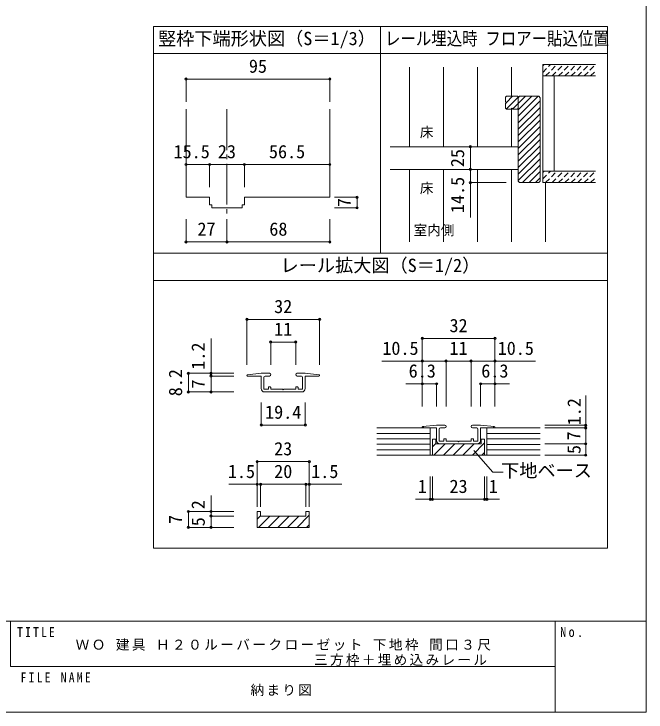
# Model space of a CAD drawing. Units: millimetres on the paper, with parts at other scales. Extents: x -197 to 328, y -138 to 137.
# Drawn here: x 58.6 to 197.8, y -138 to 15.8 of the extents above; entities that cross this region are included whole.
import ezdxf
from ezdxf.enums import TextEntityAlignment as Align

# ---------------------------------------------------------------- set-up
doc = ezdxf.new("R2010")
doc.units = ezdxf.units.MM
doc.header["$PDMODE"] = 32
doc.header["$PDSIZE"] = 0.5
doc.linetypes.add('CHAIN2', pattern=[12, 9, -1, 1, -1])
doc.linetypes.add('DASHED1', pattern=[1.8, 1.2, -0.6])
for name, color, linetype, lineweight in [('0-0_補助線', 7, 'Continuous', 9), ('0-3_仕上げ', 2, 'Continuous', 9), ('0-4_枠', 3, 'Continuous', 9), ('0-A_文字', 7, 'Continuous', 9), ('0-B_寸法', 7, 'Continuous', 9), ('0-C_ハッチ', 4, 'DASHED1', 9), ('1-3_仕上げ', 7, 'Continuous', 9), ('1-7_金物', 7, 'Continuous', 9), ('1-A_文字', 7, 'Continuous', 9), ('1-B_寸法', 7, 'Continuous', 9), ('1-C_ハッチ', 4, 'Continuous', 9), ('2-0_補助線', 3, 'Continuous', 9), ('2-4_枠', 3, 'Continuous', 9), ('2-B_寸法', 7, 'Continuous', 9), ('F-0_補助線', 7, 'Continuous', 9)]:
    doc.layers.add(name, color=color, linetype=linetype, lineweight=lineweight)
doc.layers.add('F-A_文字', color=7, linetype='Continuous')
doc.styles.add('ＭＳ ゴシック', font='')
doc.styles.get('ＭＳ ゴシック').set_extended_font_data('MS Gothic')

# ---------------------------------------------------------------- blocks, each defined once
blk = doc.blocks.new('01')
at = {"layer": '0-0_補助線'}
for p, q in [((-4.85, 2.009), (-7.85, 1.709)), ((-3.05, 2.009), (-4.85, 2.009)), ((3.05, 2.009), (4.85, 2.009)), ((7.85, 1.709), (4.85, 2.009)), ((-4.85, 1.409), (-7.85, 1.409)), ((-4.85, -1.341), (-4.85, 1.409)), ((-4.25, 1.159), (-4.25, -1.491)), ((-4, 1.409), (-3.05, 1.409)), ((4, 1.409), (3.05, 1.409)), ((4.25, 1.159), (4.25, -1.491)), ((7.85, 1.409), (4.85, 1.409)), ((4.85, -1.341), (4.85, 1.409)), ((-4.25, -1.491), (-3.25, -1.491)), ((-3.25, -1.091), (-3.25, -1.491)), ((-2.85, -0.991), (-3.15, -0.991)), ((-2.75, -1.091), (-2.75, -1.491)), ((2.75, -1.091), (2.75, -1.491)), ((3.15, -0.991), (2.85, -0.991)), ((3.25, -1.091), (3.25, -1.491)), ((3.25, -1.491), (4.25, -1.491)), ((-4.1, -2.091), (4.1, -2.091))]:
    blk.add_line(p, q, dxfattribs=at)
blk.add_lwpolyline([(-2.75, -1.491), (-0.15, -1.491), (0, -1.641), (0.15, -1.491), (2.75, -1.491)], dxfattribs=at)
for centre, radius, start, end in [((-7.85, 1.559), 0.15, 90, 270), ((-3.05, 1.709), 0.3, 0, 90), ((-3.05, 1.709), 0.3, 270, 0), ((3.05, 1.709), 0.3, 90, 180), ((3.05, 1.709), 0.3, 180, 270), ((7.85, 1.559), 0.15, 270, 90), ((-4, 1.159), 0.25, 90, 180), ((4, 1.159), 0.25, 0, 90), ((-4.1, -1.341), 0.75, 180, 270), ((-3.15, -1.091), 0.1, 90, 180), ((-2.85, -1.091), 0.1, 0, 90), ((2.85, -1.091), 0.1, 90, 180), ((3.15, -1.091), 0.1, 0, 90), ((4.1, -1.341), 0.75, 270, 0)]:
    blk.add_arc(centre, radius, start, end, dxfattribs=at)

msp = doc.modelspace()

# ---------------------------------------------------------------- linework, layer by layer
at = {"layer": '0-0_補助線', "color": 3}
for p, q in [((89.328, 13.1), (139.328, 13.1)), ((89.328, 13.1), (139.328, 13.1)), ((89.328, 7.1), (139.328, 7.1))]:
    msp.add_line(p, q, dxfattribs=at)
at = {"layer": '0-3_仕上げ'}
for p, q in [((175.089, -21.304), (175.089, 4.696)), ((175.089, 4.696), (186.706, 4.696)), ((175.089, 2.196), (186.706, 2.196)), ((177.589, -18.804), (177.589, 2.196)), ((175.089, -18.804), (186.706, -18.804)), ((175.089, -21.304), (186.706, -21.304))]:
    msp.add_line(p, q, dxfattribs=at)
at = {"layer": '0-4_枠', "color": 4}
for p, q in [((145.711, -13.404), (145.711, 4.16)), ((153.211, -13.404), (153.211, 4.16)), ((160.711, -13.404), (160.711, 4.16)), ((168.211, -2.304), (168.211, 4.16)), ((168.211, -13.404), (168.211, -4.981)), ((141.49, -13.404), (169.689, -13.404)), ((141.49, -18.404), (169.689, -18.404)), ((145.711, -18.404), (145.711, -34.4)), ((153.211, -18.404), (153.211, -34.4)), ((160.711, -18.404), (160.711, -34.4)), ((168.211, -18.404), (168.211, -34.4)), ((175.711, -21.304), (175.711, -34.4))]:
    msp.add_line(p, q, dxfattribs=at)
at = {"layer": '0-4_枠'}
for p, q in [((169.489, -2.304), (169.689, -2.504)), ((169.689, -21.004), (169.689, -2.504)), ((174.189, -2.304), (174.489, -2.604)), ((174.489, -2.604), (174.489, -21.004)), ((169.489, -5.104), (169.689, -4.904))]:
    msp.add_line(p, q, dxfattribs=at)
for points in [[(167.089, -3.704), (166.889, -3.504), (166.889, -2.504), (167.089, -2.304), (169.489, -2.304)], [(169.689, -2.604), (169.989, -2.304), (174.189, -2.304)], [(168.289, -4.904), (168.089, -5.104), (167.089, -5.104), (166.889, -4.904), (166.889, -3.904), (167.089, -3.704)], [(169.489, -5.104), (168.489, -5.104), (168.289, -4.904)], [(174.489, -21.004), (174.189, -21.304), (169.989, -21.304), (169.689, -21.004)]]:
    msp.add_lwpolyline(points, dxfattribs=at)
at = {"layer": '0-A_文字', "color": 3}
for p, q in [((89.328, -36.9), (89.328, 13.1)), ((139.328, 13.1), (189.328, 13.1)), ((139.328, 13.1), (139.328, -36.9)), ((139.328, -36.9), (139.328, 13.1)), ((189.328, 13.1), (189.328, -36.9)), ((139.328, 7.1), (189.328, 7.1)), ((89.328, -36.9), (139.328, -36.9)), ((139.328, -36.9), (189.328, -36.9))]:
    msp.add_line(p, q, dxfattribs=at)
at = {"layer": '0-B_寸法', "color": 4}
for p, q in [((159.145, -18.404), (159.145, -13.404)), ((159.145, -18.404), (159.145, -28.991)), ((159.145, -21.304), (166.989, -21.304)), ((182.076, -21.304), (175.489, -21.304))]:
    msp.add_line(p, q, dxfattribs=at)
at = {"layer": '0-B_寸法'}
for p in [(159.145, -13.404), (159.145, -18.404), (159.145, -21.304)]:
    msp.add_point(p, dxfattribs=at)
at = {"layer": '0-C_ハッチ'}
for p, q in [((175.089, 2.982), (176.803, 4.696)), ((175.089, 4.396), (175.389, 4.696)), ((175.717, 2.196), (178.217, 4.696)), ((177.132, 2.196), (179.632, 4.696)), ((178.546, 2.196), (181.046, 4.696)), ((179.96, 2.196), (182.46, 4.696)), ((181.374, 2.196), (183.874, 4.696)), ((182.788, 2.196), (185.288, 4.696)), ((184.203, 2.196), (186.703, 4.696)), ((185.617, 2.196), (186.706, 3.285)), ((175.089, -20.518), (176.803, -18.804)), ((175.089, -19.104), (175.389, -18.804)), ((175.717, -21.304), (178.217, -18.804)), ((177.132, -21.304), (179.632, -18.804)), ((178.546, -21.304), (181.046, -18.804)), ((179.96, -21.304), (182.46, -18.804)), ((181.374, -21.304), (183.874, -18.804)), ((182.788, -21.304), (185.288, -18.804)), ((184.203, -21.304), (186.703, -18.804)), ((185.617, -21.304), (186.706, -20.215))]:
    msp.add_line(p, q, dxfattribs=at)
at = {"layer": '0-C_ハッチ', "linetype": 'Continuous'}
for p, q in [((167.061, -3.677), (168.434, -2.304)), ((167.069, -5.084), (169.669, -2.484)), ((169.689, -6.706), (174.091, -2.304)), ((169.689, -5.292), (172.677, -2.304)), ((169.689, -3.878), (171.263, -2.304)), ((168.476, -5.091), (169.689, -3.878)), ((169.689, -8.121), (174.489, -3.321)), ((169.689, -9.535), (174.489, -4.735)), ((169.689, -10.949), (174.489, -6.149)), ((169.689, -12.363), (174.489, -7.563)), ((169.689, -13.777), (174.489, -8.977)), ((169.689, -15.192), (174.489, -10.392)), ((169.689, -16.606), (174.489, -11.806)), ((169.689, -18.02), (174.489, -13.22)), ((169.689, -19.434), (174.489, -14.634)), ((169.689, -20.849), (174.489, -16.049)), ((170.648, -21.304), (174.489, -17.463)), ((172.062, -21.304), (174.489, -18.877)), ((173.476, -21.304), (174.489, -20.291))]:
    msp.add_line(p, q, dxfattribs=at)
at = {"layer": '1-3_仕上げ', "color": 2}
for p, q in [((150.299, -75.39), (138.541, -75.39)), ((150.291, -75.39), (150.291, -81.39)), ((162.784, -75.39), (174.541, -75.39)), ((162.791, -75.39), (162.791, -81.39)), ((138.541, -81.39), (174.541, -81.39))]:
    msp.add_line(p, q, dxfattribs=at)
at = {"layer": '1-3_仕上げ'}
for p, q in [((150.291, -76.59), (138.541, -76.59)), ((174.541, -76.605), (162.791, -76.605)), ((150.291, -77.79), (138.541, -77.79)), ((174.541, -77.805), (162.791, -77.805)), ((150.291, -78.99), (138.541, -78.99)), ((174.541, -79.005), (162.791, -79.005)), ((150.291, -80.19), (138.541, -80.19)), ((174.541, -80.205), (162.791, -80.205))]:
    msp.add_line(p, q, dxfattribs=at)
at = {"layer": '1-7_金物'}
for p, q in [((151.691, -74.79), (148.691, -75.09)), ((153.491, -74.79), (151.691, -74.79)), ((159.591, -74.79), (161.391, -74.79)), ((164.391, -75.09), (161.391, -74.79)), ((151.691, -75.39), (148.691, -75.39)), ((151.691, -78.14), (151.691, -75.39)), ((152.291, -75.64), (152.291, -78.29)), ((152.541, -75.39), (153.491, -75.39)), ((160.541, -75.39), (159.591, -75.39)), ((160.791, -75.64), (160.791, -78.29)), ((164.391, -75.39), (161.391, -75.39)), ((161.391, -78.14), (161.391, -75.39)), ((152.291, -78.29), (153.291, -78.29)), ((153.291, -77.89), (153.291, -78.29)), ((153.691, -77.79), (153.391, -77.79)), ((153.791, -77.89), (153.791, -78.29)), ((159.291, -77.89), (159.291, -78.29)), ((159.691, -77.79), (159.391, -77.79)), ((159.791, -77.89), (159.791, -78.29)), ((159.791, -78.29), (160.791, -78.29)), ((152.441, -78.89), (160.641, -78.89))]:
    msp.add_line(p, q, dxfattribs=at)
at = {"layer": '1-7_金物', "color": 3}
for p, q in [((151.541, -77.89), (150.791, -77.89)), ((151.541, -77.89), (151.541, -78.89)), ((161.541, -77.89), (162.276, -77.89)), ((161.541, -77.89), (161.541, -78.89)), ((162.276, -77.89), (162.276, -81.39)), ((151.541, -78.89), (161.541, -78.89)), ((112.918, -93.807), (112.168, -93.807)), ((112.168, -93.807), (112.168, -97.307)), ((112.918, -93.807), (112.918, -94.807)), ((122.918, -93.807), (122.918, -94.807)), ((122.918, -93.807), (123.652, -93.807)), ((123.652, -93.807), (123.652, -97.307)), ((112.918, -94.807), (122.918, -94.807)), ((112.168, -97.307), (123.652, -97.307))]:
    msp.add_line(p, q, dxfattribs=at)
msp.add_lwpolyline([(150.791, -77.89), (150.791, -81.39), (162.276, -81.39)], dxfattribs=at)
at = {"layer": '1-7_金物'}
msp.add_lwpolyline([(153.791, -78.29), (156.391, -78.29), (156.541, -78.44), (156.691, -78.29), (159.291, -78.29)], dxfattribs=at)
for centre, radius, start, end in [((148.691, -75.24), 0.15, 90, 270), ((153.491, -75.09), 0.3, 0, 90), ((153.491, -75.09), 0.3, 270, 0), ((159.591, -75.09), 0.3, 90, 180), ((159.591, -75.09), 0.3, 180, 270), ((164.391, -75.24), 0.15, 270, 90), ((152.541, -75.64), 0.25, 90, 180), ((160.541, -75.64), 0.25, 0, 90), ((152.441, -78.14), 0.75, 180, 270), ((153.391, -77.89), 0.1, 90, 180), ((153.691, -77.89), 0.1, 0, 90), ((159.391, -77.89), 0.1, 90, 180), ((159.691, -77.89), 0.1, 0, 90), ((160.641, -78.14), 0.75, 270, 0)]:
    msp.add_arc(centre, radius, start, end, dxfattribs=at)
at = {"layer": '1-7_金物', "linetype": 'DASHED1'}
for centre, start, end in [((148.691, -75.24), 270, 90), ((164.391, -75.24), 90, 270)]:
    msp.add_arc(centre, 0.15, start, end, dxfattribs=at)
at = {"layer": '1-A_文字', "color": 3}
for p, q in [((89.328, -36.9), (189.328, -36.9)), ((89.328, -36.9), (89.328, -101.9)), ((189.328, -36.9), (189.328, -101.9)), ((89.328, -42.9), (189.328, -42.9)), ((89.328, -101.9), (189.328, -101.9))]:
    msp.add_line(p, q, dxfattribs=at)
at = {"layer": '1-A_文字'}
for p, q in [((159.895, -80.341), (164.117, -85.098)), ((164.117, -85.098), (166.336, -85.098))]:
    msp.add_line(p, q, dxfattribs=at)
at = {"layer": '1-B_寸法', "color": 4}
for p, q in [((109.918, -51.459), (125.918, -51.459)), ((109.918, -51.459), (109.918, -61.459)), ((125.918, -51.459), (125.918, -61.459)), ((102.017, -55.676), (102.017, -63.952)), ((115.168, -56.459), (120.668, -56.459)), ((115.168, -56.459), (115.168, -61.459)), ((120.668, -56.459), (120.668, -61.459)), ((148.541, -55.662), (164.541, -55.662)), ((148.541, -55.662), (148.541, -60.662)), ((164.541, -55.662), (164.541, -60.662)), ((139.641, -60.662), (153.791, -60.662)), ((148.541, -60.662), (148.541, -65.662)), ((153.791, -60.662), (159.291, -60.662)), ((153.791, -60.662), (153.791, -70.662)), ((159.291, -60.662), (173.497, -60.662)), ((159.291, -60.662), (159.291, -70.662)), ((164.541, -60.662), (164.541, -65.662)), ((97.017, -67.452), (97.017, -63.352)), ((97.017, -63.352), (102.017, -63.352)), ((102.017, -63.352), (107.017, -63.352)), ((102.017, -63.952), (107.017, -63.952)), ((102.017, -63.952), (102.017, -67.452)), ((144.948, -65.662), (151.691, -65.662)), ((148.541, -65.662), (148.541, -70.662)), ((151.691, -65.662), (151.691, -70.662)), ((161.391, -65.662), (161.391, -70.662)), ((161.391, -65.662), (167.787, -65.662)), ((164.541, -65.662), (164.541, -70.662)), ((97.017, -67.452), (102.017, -67.452)), ((102.017, -67.452), (107.017, -67.452)), ((184.541, -81.39), (184.541, -68.258)), ((113.068, -74.745), (113.068, -69.745)), ((122.768, -74.745), (122.768, -69.745)), ((113.068, -74.745), (122.768, -74.745)), ((175.541, -74.79), (184.541, -74.79)), ((175.541, -75.39), (184.541, -75.39)), ((175.541, -78.89), (184.541, -78.89)), ((175.541, -81.39), (184.541, -81.39)), ((112.168, -82.807), (123.652, -82.807)), ((112.168, -82.807), (112.168, -87.807)), ((123.652, -82.807), (123.652, -87.807)), ((150.291, -91.098), (150.291, -86.098)), ((150.791, -91.098), (150.791, -86.098)), ((162.276, -91.098), (162.276, -86.098)), ((162.791, -91.098), (162.791, -86.098)), ((105.895, -87.807), (112.918, -87.807)), ((112.168, -87.807), (112.168, -92.807)), ((112.918, -87.807), (112.918, -92.807)), ((112.918, -87.807), (122.918, -87.807)), ((122.918, -87.807), (122.918, -92.807)), ((122.918, -87.807), (130.843, -87.807)), ((123.652, -87.807), (123.652, -92.807)), ((102.017, -90.292), (102.017, -94.807)), ((147.084, -91.098), (150.791, -91.098)), ((150.791, -91.098), (162.276, -91.098)), ((162.276, -91.098), (165.571, -91.098)), ((97.017, -97.307), (97.017, -93.807)), ((97.017, -93.807), (102.017, -93.807)), ((102.017, -93.807), (107.017, -93.807)), ((102.017, -94.807), (107.017, -94.807)), ((102.017, -94.807), (102.017, -97.307)), ((97.017, -97.307), (102.017, -97.307)), ((102.017, -97.307), (107.017, -97.307))]:
    msp.add_line(p, q, dxfattribs=at)
at = {"layer": '1-B_寸法'}
for p in [(109.918, -51.459), (125.918, -51.459), (115.168, -56.459), (120.668, -56.459), (148.541, -55.662), (164.541, -55.662), (148.541, -60.662), (153.791, -60.662), (159.291, -60.662), (164.541, -60.662), (97.017, -63.352), (102.017, -63.352), (102.017, -63.952), (148.541, -65.662), (151.691, -65.662), (161.391, -65.662), (164.541, -65.662), (97.017, -67.452), (102.017, -67.452), (113.068, -74.745), (122.768, -74.745), (184.541, -74.79), (184.541, -75.39), (184.541, -78.89), (184.541, -81.39), (112.168, -82.807), (123.652, -82.807), (112.168, -87.807), (112.918, -87.807), (122.918, -87.807), (123.652, -87.807), (150.291, -91.098), (150.791, -91.098), (162.276, -91.098), (162.791, -91.098), (97.017, -93.807), (102.017, -93.807), (102.017, -94.807), (97.017, -97.307), (102.017, -97.307)]:
    msp.add_point(p, dxfattribs=at)
at = {"layer": '1-C_ハッチ'}
for p, q in [((150.791, -79.567), (151.541, -78.817)), ((151.089, -81.39), (153.589, -78.89)), ((153.211, -81.39), (155.711, -78.89)), ((155.332, -81.39), (157.832, -78.89)), ((157.453, -81.39), (159.953, -78.89)), ((159.575, -81.39), (162.276, -78.689)), ((161.696, -81.39), (162.276, -80.811)), ((112.168, -95.484), (112.918, -94.734)), ((112.466, -97.307), (114.966, -94.807)), ((114.587, -97.307), (117.087, -94.807)), ((116.708, -97.307), (119.208, -94.807)), ((118.829, -97.307), (121.329, -94.807)), ((120.951, -97.307), (123.652, -94.606)), ((123.072, -97.307), (123.652, -96.727))]:
    msp.add_line(p, q, dxfattribs=at)
at = {"layer": '2-0_補助線'}
for p, q in [((96.516, -5.156), (96.516, -24.547)), ((128.183, -5.156), (128.183, -24.547)), ((96.516, -24.547), (101.683, -24.547)), ((109.35, -24.547), (128.183, -24.547))]:
    msp.add_line(p, q, dxfattribs=at)
at = {"layer": '2-0_補助線', "color": 4, "linetype": 'CHAIN2'}
msp.add_line((105.516, -5.156), (105.516, -28.399), dxfattribs=at)
at = {"layer": '2-4_枠'}
for p, q in [((101.683, -26.214), (101.683, -24.547)), ((109.35, -26.214), (109.35, -24.547)), ((101.683, -26.214), (102.183, -26.214)), ((102.183, -26.88), (102.183, -26.214)), ((102.183, -26.88), (108.85, -26.88)), ((108.85, -26.88), (108.85, -26.214)), ((109.35, -26.214), (108.85, -26.214))]:
    msp.add_line(p, q, dxfattribs=at)
at = {"layer": '2-B_寸法', "color": 4}
for p, q in [((96.516, 1.511), (128.183, 1.511)), ((96.516, 1.511), (96.516, -3.489)), ((128.183, 1.511), (128.183, -3.489)), ((96.516, -17.328), (96.516, -22.328)), ((96.516, -17.328), (101.683, -17.328)), ((101.683, -17.328), (101.683, -22.328)), ((101.683, -17.328), (109.35, -17.328)), ((109.35, -17.328), (109.35, -22.328)), ((109.35, -17.328), (128.183, -17.328)), ((128.183, -17.328), (128.183, -22.328)), ((134.183, -24.547), (129.183, -24.547)), ((134.183, -26.88), (134.183, -24.547)), ((134.183, -26.88), (129.183, -26.88)), ((96.516, -34.399), (96.516, -29.399)), ((105.516, -34.399), (105.516, -29.399)), ((128.183, -34.399), (128.183, -29.399)), ((96.516, -34.399), (105.516, -34.399)), ((105.516, -34.399), (128.183, -34.399))]:
    msp.add_line(p, q, dxfattribs=at)
at = {"layer": '2-B_寸法'}
for p in [(96.516, 1.511), (128.183, 1.511), (96.516, -17.328), (101.683, -17.328), (109.35, -17.328), (128.183, -17.328), (134.183, -24.547), (134.183, -26.88), (96.516, -34.399), (105.516, -34.399), (128.183, -34.399)]:
    msp.add_point(p, dxfattribs=at)
at = {"layer": 'F-0_補助線', "color": 3, "lineweight": 18}
msp.add_line((-197.169, -118), (197.831, -118), dxfattribs=at)
msp.add_lwpolyline([(-197.169, 137), (197.831, 137), (197.831, -138), (-197.169, -138)], close=True, dxfattribs=at)
at = {"layer": 'F-0_補助線', "color": 2, "lineweight": 18}
for points in [[(57.831, -118), (177.831, -118), (177.831, -128), (57.831, -128)], [(177.831, -118), (197.831, -118), (197.831, -138), (177.831, -138)]]:
    msp.add_lwpolyline(points, close=True, dxfattribs=at)

# ---------------------------------------------------------------- block references
at = {"layer": '1-7_金物'}
msp.add_blockref('01', (117.918, -65.361), dxfattribs=at)

# ---------------------------------------------------------------- texts
at = {"layer": '0-0_補助線', "style": 'ＭＳ ゴシック'}
msp.add_text('竪枠下端形状図（S＝1/3）', height=2.933, dxfattribs=at).set_placement((90.328, 8.1), align=Align.BOTTOM_LEFT)
at = {"layer": '0-A_文字', "style": 'ＭＳ ゴシック', "width": 0.85}
msp.add_text('レール埋込時 フロアー貼込位置', height=2.933, dxfattribs=at).set_placement((140.328, 8.1), align=Align.BOTTOM_LEFT)
at = {"layer": '0-A_文字', "style": 'ＭＳ ゴシック'}
for s, p in [('床', (148.011, -11.979)), ('床', (148.011, -24.295)), ('室内側', (146.624, -33.563))]:
    msp.add_text(s, height=2.199, dxfattribs=at).set_placement(p, align=Align.BOTTOM_LEFT)
at = {"layer": '0-B_寸法', "style": 'ＭＳ ゴシック'}
for s, p in [('25', (158.645, -17.904)), ('14.5', (158.645, -28.029))]:
    msp.add_text(s, height=2.933, rotation=90, dxfattribs=at).set_placement(p, align=Align.BOTTOM_LEFT)
at = {"layer": '1-A_文字', "style": 'ＭＳ ゴシック'}
for s, p in [('レール拡大図（S＝1/2）', (117.328, -41.9)), ('下地ベース', (165.904, -87.109))]:
    msp.add_text(s, height=2.933, dxfattribs=at).set_placement(p, align=Align.BOTTOM_LEFT)
at = {"layer": '1-B_寸法', "style": 'ＭＳ ゴシック'}
for s, p in [('32', (115.918, -50.959)), ('11', (115.918, -55.959)), ('32', (154.541, -55.162)), ('10.5', (139.742, -60.162)), ('11', (154.541, -60.162)), ('10.5', (165.155, -60.162)), ('6.3', (145.541, -65.162)), ('6.3', (161.541, -65.162)), ('19.4', (113.918, -74.245)), ('23', (115.91, -82.307)), ('1.5', (105.719, -87.307)), ('20', (115.918, -87.307)), ('1.5', (124.078, -87.307)), ('1', (147.563, -90.598)), ('23', (154.533, -90.598)), ('1', (163.188, -90.598))]:
    msp.add_text(s, height=2.933, dxfattribs=at).set_placement(p, align=Align.BOTTOM_LEFT)
for s, p in [('1.2', (101.517, -62.553)), ('8.2', (96.517, -68.402)), ('7', (101.517, -66.702)), ('1.2', (184.338, -74.807)), ('7', (184.254, -78.14)), ('5', (184.296, -81.14)), ('2', (101.517, -93.308)), ('7', (96.517, -96.557)), ('5', (101.517, -97.057))]:
    msp.add_text(s, height=2.933, rotation=90, dxfattribs=at).set_placement(p, align=Align.BOTTOM_LEFT)
at = {"layer": '2-B_寸法', "style": 'ＭＳ ゴシック'}
for s, p in [('95', (110.35, 2.011)), ('15.5', (93.753, -16.828)), ('23', (103.516, -16.828)), ('56.5', (114.766, -16.828)), ('27', (99.016, -33.899)), ('68', (114.85, -33.899))]:
    msp.add_text(s, height=2.933, dxfattribs=at).set_placement(p, align=Align.BOTTOM_LEFT)
msp.add_text('7', height=2.933, rotation=90, dxfattribs=at).set_placement((133.683, -26.714), align=Align.BOTTOM_LEFT)
at = {"layer": 'F-A_文字', "char_height": 2.199, "attachment_point": 7, "style": 'ＭＳ ゴシック'}
for s, insert in [('\\T1.38;\\W0.85;TITLE', (59.3, -121.478)), ('\\T1.38;\\W0.9;No.', (178.912, -121.478)), ('\\T1.18;ＷＯ\\~建具\\~Ｈ２０ルーバークローゼット\\~下地枠\\~間口３尺', (72.193, -124.5)), ('\\T1.17;三方枠＋埋め込みレール', (124.693, -127.833)), ('\\T1.39;\\W0.85;FILE\\~NAME', (60.075, -131.478)), ('\\T1.17;納まり図', (110.693, -134.5))]:
    msp.add_mtext(s, dxfattribs=dict(at, insert=insert))

doc.saveas('drawing.dxf')
